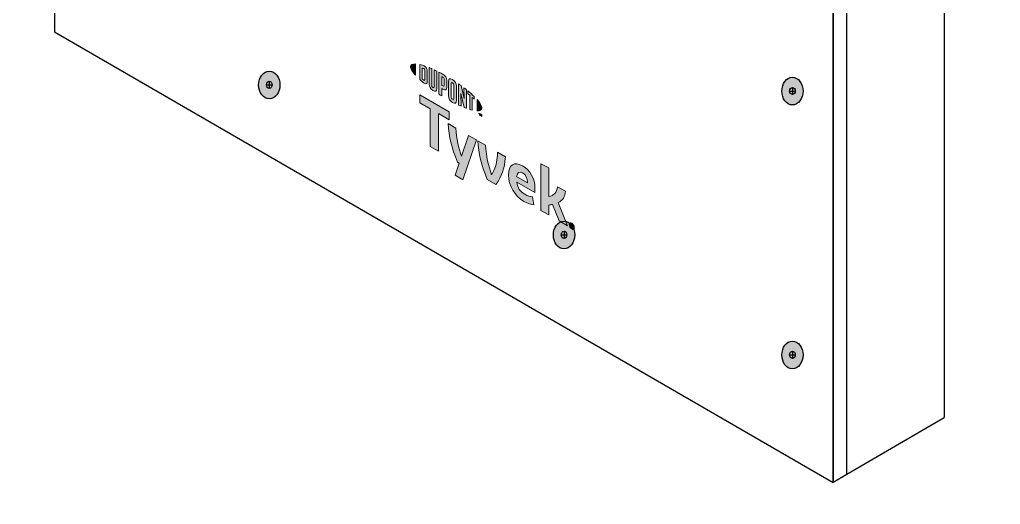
# Model space of a CAD drawing. Extents: x -1279 to 5791, y -3809 to 1769.
# Drawn here: x 992.7 to 1331.4, y -3066.6 to -2899.1 of the extents above; entities that cross this region are included whole.
import ezdxf

# ---------------------------------------------------------------- set-up
doc = ezdxf.new("R2010")
doc.units = 0
doc.header["$MEASUREMENT"] = 0
for name, color, linetype, lineweight in [('G-ANNO-TTLB', 7, 'Continuous', 0), ('TYVEK', 7, 'Continuous', 0), ('X-REF - TRACED', 7, 'Continuous', 0)]:
    doc.layers.add(name, color=color, linetype=linetype, lineweight=lineweight)

# ---------------------------------------------------------------- blocks, each defined once
blk = doc.blocks.new('Block_110')
at = {"layer": 'TYVEK', "true_color": 0x003b71, "transparency": 33554687}
h = blk.add_hatch(color=156, dxfattribs=at)
h.dxf.hatch_style = 2
edge = h.paths.add_edge_path()
edge.add_ellipse((1078.96, -2921.71), major_axis=(0, 4.78), ratio=0.766948, start_angle=0, end_angle=360)
h = blk.add_hatch(color=156, dxfattribs=at)
h.dxf.hatch_style = 2
edge = h.paths.add_edge_path()
edge.add_ellipse((1259.63, -2923.85), major_axis=(0, 4.78), ratio=0.766948, start_angle=0, end_angle=360)
h = blk.add_hatch(color=156, dxfattribs=at)
h.dxf.hatch_style = 2
edge = h.paths.add_edge_path()
edge.add_ellipse((1180.76, -2973.52), major_axis=(0, 4.78), ratio=0.766948, start_angle=0, end_angle=360)
h = blk.add_hatch(color=156, dxfattribs=at)
h.dxf.hatch_style = 2
edge = h.paths.add_edge_path()
edge.add_ellipse((1259.63, -3014.96), major_axis=(0, 4.78), ratio=0.766948, start_angle=0, end_angle=360)
at = {"layer": 'TYVEK', "color": 18, "lineweight": 25, "true_color": 0x080808}
for p, q in [((1077.99, -2921.68), (1079.94, -2921.68)), ((1078.96, -2920.44), (1078.96, -2922.91)), ((1259.63, -2922.59), (1259.63, -2925.06)), ((1258.66, -2923.82), (1260.61, -2923.82)), ((1179.78, -2973.49), (1181.73, -2973.49)), ((1180.76, -2972.25), (1180.76, -2974.72)), ((1259.63, -3013.7), (1259.63, -3016.17)), ((1258.66, -3014.93), (1260.61, -3014.93))]:
    blk.add_line(p, q, dxfattribs=at)
at = {"layer": 'TYVEK', "color": 18, "lineweight": 25, "true_color": 0x000000}
for centre in [(1078.96, -2921.71), (1259.63, -2923.85), (1180.76, -2973.52), (1259.63, -3014.96)]:
    blk.add_ellipse(centre, major_axis=(0, 4.78), ratio=0.766948, dxfattribs=at)
at = {"layer": 'TYVEK', "color": 18, "lineweight": 25, "true_color": 0x080808}
for centre in [(1078.96, -2921.68), (1259.63, -2923.82), (1180.76, -2973.49), (1259.63, -3014.93)]:
    blk.add_ellipse(centre, major_axis=(0, 1.23), ratio=0.788846, dxfattribs=at)
blk = doc.blocks.new('Block_429')
at = {"layer": 'X-REF - TRACED', "true_color": 0x848484, "transparency": 33554687}
h = blk.add_hatch(color=252, dxfattribs=at)
h.dxf.hatch_style = 2
edge = h.paths.add_edge_path()
edge.add_spline(control_points=[(1127.78, -2915.45), (1127.78, -2916.17), (1128.39, -2917.2), (1129.45, -2918.39), (1129.45, -2918.39), (1129.45, -2914.45), (1129.45, -2914.45), (1128.39, -2914.41), (1127.78, -2914.73), (1127.78, -2915.45)], knot_values=[0, 0, 0, 0, 1, 1, 1, 2, 2, 2, 3, 3, 3, 3], degree=3, periodic=0)
h = blk.add_hatch(color=252, dxfattribs=at)
h.dxf.hatch_style = 2
edge = h.paths.add_edge_path()
edge.add_spline(control_points=[(1132.66, -2919.88), (1132.66, -2920.18), (1132.5, -2920.19), (1132.31, -2920.08), (1132.16, -2919.99), (1131.94, -2919.8), (1131.75, -2919.63), (1131.75, -2919.63), (1131.75, -2915.87), (1131.75, -2915.87), (1131.94, -2915.92), (1132.16, -2915.99), (1132.31, -2916.07), (1132.5, -2916.18), (1132.66, -2916.37), (1132.66, -2916.68), (1132.66, -2916.68), (1132.66, -2919.88), (1132.66, -2919.88)], knot_values=[0, 0, 0, 0, 1, 1, 1, 2, 2, 2, 3, 3, 3, 4, 4, 4, 5, 5, 5, 6, 6, 6, 6], degree=3, periodic=0)
edge = h.paths.add_edge_path()
edge.add_spline(control_points=[(1132.44, -2915.16), (1132.14, -2914.99), (1131.71, -2914.84), (1130.93, -2914.66), (1130.93, -2914.66), (1130.93, -2919.89), (1130.93, -2919.89), (1131.61, -2920.52), (1132.14, -2920.96), (1132.44, -2921.14), (1133.12, -2921.53), (1133.51, -2921.27), (1133.51, -2920.5), (1133.51, -2920.5), (1133.51, -2917.03), (1133.51, -2917.03), (1133.51, -2916.26), (1133.12, -2915.55), (1132.44, -2915.16)], knot_values=[0, 0, 0, 0, 1, 1, 1, 2, 2, 2, 3, 3, 3, 4, 4, 4, 5, 5, 5, 6, 6, 6, 6], degree=3, periodic=0)
h = blk.add_hatch(color=252, dxfattribs=at)
h.dxf.hatch_style = 2
edge = h.paths.add_edge_path()
edge.add_spline(control_points=[(1135.9, -2922.36), (1135.9, -2922.66), (1135.81, -2922.8), (1135.48, -2922.57), (1135.16, -2922.33), (1135.07, -2922.13), (1135.07, -2921.77), (1135.07, -2921.77), (1135.07, -2916.08), (1135.07, -2916.08), (1134.86, -2915.99), (1134.38, -2915.79), (1134.17, -2915.7), (1134.17, -2915.7), (1134.17, -2921.45), (1134.17, -2921.45), (1134.17, -2922.37), (1134.56, -2922.95), (1135.48, -2923.6), (1136.32, -2924.2), (1136.84, -2924.01), (1136.84, -2922.99), (1136.84, -2922.99), (1136.84, -2916.92), (1136.84, -2916.92), (1136.66, -2916.83), (1136.09, -2916.55), (1135.9, -2916.46), (1135.9, -2916.46), (1135.9, -2922.36), (1135.9, -2922.36)], knot_values=[0, 0, 0, 0, 1, 1, 1, 2, 2, 2, 3, 3, 3, 4, 4, 4, 5, 5, 5, 6, 6, 6, 7, 7, 7, 8, 8, 8, 9, 9, 9, 10, 10, 10, 10], degree=3, periodic=0)
h = blk.add_hatch(color=252, dxfattribs=at)
h.dxf.hatch_style = 2
edge = h.paths.add_edge_path()
edge.add_spline(control_points=[(1139.32, -2921.84), (1139.32, -2922.17), (1139.22, -2922.27), (1138.84, -2922.06), (1138.84, -2922.06), (1138.51, -2921.87), (1138.51, -2921.87), (1138.51, -2921.87), (1138.51, -2918.85), (1138.51, -2918.85), (1138.66, -2918.92), (1138.73, -2918.97), (1138.82, -2919.02), (1139.24, -2919.25), (1139.32, -2919.48), (1139.32, -2919.82), (1139.32, -2919.82), (1139.32, -2921.84), (1139.32, -2921.84)], knot_values=[0, 0, 0, 0, 1, 1, 1, 2, 2, 2, 3, 3, 3, 4, 4, 4, 5, 5, 5, 6, 6, 6, 6], degree=3, periodic=0)
edge = h.paths.add_edge_path()
edge.add_spline(control_points=[(1138.88, -2917.98), (1138.71, -2917.88), (1138.12, -2917.56), (1137.57, -2917.29), (1137.57, -2917.29), (1137.57, -2924.94), (1137.57, -2924.94), (1137.76, -2925.06), (1138.25, -2925.37), (1138.51, -2925.53), (1138.51, -2925.53), (1138.51, -2922.93), (1138.51, -2922.93), (1138.51, -2922.93), (1138.88, -2923.14), (1138.88, -2923.14), (1139.86, -2923.71), (1140.27, -2923.44), (1140.27, -2922.46), (1140.27, -2922.46), (1140.27, -2920.21), (1140.27, -2920.21), (1140.27, -2919.26), (1139.81, -2918.52), (1138.88, -2917.98)], knot_values=[0, 0, 0, 0, 1, 1, 1, 2, 2, 2, 3, 3, 3, 4, 4, 4, 5, 5, 5, 6, 6, 6, 7, 7, 7, 8, 8, 8, 8], degree=3, periodic=0)
h = blk.add_hatch(color=252, dxfattribs=at)
h.dxf.hatch_style = 2
edge = h.paths.add_edge_path()
edge.add_spline(control_points=[(1142.67, -2926.44), (1142.67, -2926.75), (1142.58, -2926.85), (1142.25, -2926.67), (1141.91, -2926.49), (1141.82, -2926.26), (1141.82, -2925.95), (1141.82, -2925.95), (1141.82, -2921.18), (1141.82, -2921.18), (1141.82, -2920.87), (1141.91, -2920.75), (1142.25, -2920.95), (1142.58, -2921.16), (1142.67, -2921.37), (1142.67, -2921.67), (1142.67, -2921.67), (1142.67, -2926.44), (1142.67, -2926.44)], knot_values=[0, 0, 0, 0, 1, 1, 1, 2, 2, 2, 3, 3, 3, 4, 4, 4, 5, 5, 5, 6, 6, 6, 6], degree=3, periodic=0)
edge = h.paths.add_edge_path()
edge.add_spline(control_points=[(1142.25, -2919.88), (1141.38, -2919.33), (1140.86, -2919.48), (1140.86, -2920.48), (1140.86, -2920.48), (1140.86, -2925.49), (1140.86, -2925.49), (1140.86, -2926.55), (1141.33, -2927.26), (1142.25, -2927.75), (1143.15, -2928.22), (1143.62, -2928.1), (1143.62, -2926.97), (1143.62, -2926.97), (1143.62, -2922.19), (1143.62, -2922.19), (1143.62, -2921.11), (1143.2, -2920.48), (1142.25, -2919.88)], knot_values=[0, 0, 0, 0, 1, 1, 1, 2, 2, 2, 3, 3, 3, 4, 4, 4, 5, 5, 5, 6, 6, 6, 6], degree=3, periodic=0)
h = blk.add_hatch(color=252, dxfattribs=at)
h.dxf.hatch_style = 2
edge = h.paths.add_edge_path()
edge.add_spline(control_points=[(1146.22, -2926.44), (1146.22, -2926.44), (1145.18, -2921.95), (1145.18, -2921.95), (1144.9, -2921.74), (1144.56, -2921.5), (1144.29, -2921.32), (1144.29, -2921.32), (1144.29, -2928.67), (1144.29, -2928.67), (1144.48, -2928.75), (1144.95, -2928.96), (1145.2, -2929.07), (1145.2, -2929.07), (1145.12, -2924.7), (1145.12, -2924.7), (1145.12, -2924.7), (1146.22, -2929.49), (1146.22, -2929.49), (1146.46, -2929.59), (1146.8, -2929.71), (1147.02, -2929.79), (1147.02, -2929.79), (1147.02, -2923.34), (1147.02, -2923.34), (1146.79, -2923.15), (1146.36, -2922.82), (1146.16, -2922.67), (1146.16, -2922.67), (1146.22, -2926.44), (1146.22, -2926.44)], knot_values=[0, 0, 0, 0, 1, 1, 1, 2, 2, 2, 3, 3, 3, 4, 4, 4, 5, 5, 5, 6, 6, 6, 7, 7, 7, 8, 8, 8, 9, 9, 9, 10, 10, 10, 10], degree=3, periodic=0)
h = blk.add_hatch(color=252, dxfattribs=at)
h.dxf.hatch_style = 2
edge = h.paths.add_edge_path()
edge.add_spline(control_points=[(1147.49, -2924.74), (1147.72, -2924.92), (1147.95, -2925.11), (1148.17, -2925.29), (1148.17, -2925.29), (1148.17, -2930.17), (1148.17, -2930.17), (1148.38, -2930.24), (1148.76, -2930.34), (1149.01, -2930.4), (1149.01, -2930.4), (1149.01, -2926.01), (1149.01, -2926.01), (1149.25, -2926.22), (1149.48, -2926.42), (1149.69, -2926.61), (1149.69, -2926.61), (1149.69, -2925.67), (1149.69, -2925.67), (1149.03, -2925.02), (1148.32, -2924.4), (1147.49, -2923.72), (1147.49, -2923.72), (1147.49, -2924.74), (1147.49, -2924.74)], knot_values=[0, 0, 0, 0, 1, 1, 1, 2, 2, 2, 3, 3, 3, 4, 4, 4, 5, 5, 5, 6, 6, 6, 7, 7, 7, 8, 8, 8, 8], degree=3, periodic=0)
h = blk.add_hatch(color=252, dxfattribs=at)
h.dxf.hatch_style = 2
edge = h.paths.add_edge_path()
edge.add_spline(control_points=[(1152.38, -2929.65), (1152.38, -2930.38), (1151.77, -2930.7), (1150.7, -2930.66), (1150.7, -2930.66), (1150.7, -2926.72), (1150.7, -2926.72), (1151.77, -2927.91), (1152.38, -2928.94), (1152.38, -2929.65)], knot_values=[0, 0, 0, 0, 1, 1, 1, 2, 2, 2, 3, 3, 3, 3], degree=3, periodic=0)
h = blk.add_hatch(color=252, dxfattribs=at)
h.dxf.hatch_style = 2
edge = h.paths.add_edge_path()
edge.add_spline(control_points=[(1151.88, -2931.74), (1151.88, -2931.74), (1151.98, -2931.8), (1151.98, -2931.8), (1151.98, -2931.8), (1152.13, -2932.15), (1152.13, -2932.15), (1152.13, -2932.15), (1152.28, -2931.97), (1152.28, -2931.97), (1152.28, -2931.97), (1152.38, -2932.03), (1152.38, -2932.03), (1152.38, -2932.03), (1152.38, -2932.59), (1152.38, -2932.59), (1152.38, -2932.59), (1152.29, -2932.54), (1152.29, -2932.54), (1152.29, -2932.54), (1152.29, -2932.14), (1152.29, -2932.14), (1152.29, -2932.14), (1152.14, -2932.32), (1152.14, -2932.32), (1152.14, -2932.32), (1152.13, -2932.31), (1152.13, -2932.31), (1152.13, -2932.31), (1151.98, -2931.95), (1151.98, -2931.95), (1151.98, -2931.95), (1151.98, -2932.36), (1151.98, -2932.36), (1151.98, -2932.36), (1151.88, -2932.31), (1151.88, -2932.31), (1151.88, -2932.31), (1151.88, -2931.74), (1151.88, -2931.74)], knot_values=[0, 0, 0, 0, 1, 1, 1, 2, 2, 2, 3, 3, 3, 4, 4, 4, 5, 5, 5, 6, 6, 6, 7, 7, 7, 8, 8, 8, 9, 9, 9, 10, 10, 10, 11, 11, 11, 12, 12, 12, 13, 13, 13, 13], degree=3, periodic=0)
edge = h.paths.add_edge_path()
edge.add_spline(control_points=[(1151.53, -2931.63), (1151.53, -2931.63), (1151.38, -2931.54), (1151.38, -2931.54), (1151.38, -2931.54), (1151.38, -2931.44), (1151.38, -2931.44), (1151.38, -2931.44), (1151.78, -2931.68), (1151.78, -2931.68), (1151.78, -2931.68), (1151.78, -2931.78), (1151.78, -2931.78), (1151.78, -2931.78), (1151.62, -2931.69), (1151.62, -2931.69), (1151.62, -2931.69), (1151.62, -2932.16), (1151.62, -2932.16), (1151.62, -2932.16), (1151.53, -2932.1), (1151.53, -2932.1), (1151.53, -2932.1), (1151.53, -2931.63), (1151.53, -2931.63)], knot_values=[0, 0, 0, 0, 1, 1, 1, 2, 2, 2, 3, 3, 3, 4, 4, 4, 5, 5, 5, 6, 6, 6, 7, 7, 7, 8, 8, 8, 8], degree=3, periodic=0)
at = {"layer": 'X-REF - TRACED'}
for points, knots in [([(1127.78, -2915.45), (1127.78, -2916.17), (1128.39, -2917.2), (1129.45, -2918.39), (1129.45, -2918.39), (1129.45, -2914.45), (1129.45, -2914.45), (1128.39, -2914.41), (1127.78, -2914.73), (1127.78, -2915.45)], [0, 0, 0, 0, 1, 1, 1, 2, 2, 2, 3, 3, 3, 3]), ([(1132.44, -2915.16), (1132.14, -2914.99), (1131.71, -2914.84), (1130.93, -2914.66), (1130.93, -2914.66), (1130.93, -2919.89), (1130.93, -2919.89), (1131.61, -2920.52), (1132.14, -2920.96), (1132.44, -2921.14), (1133.12, -2921.53), (1133.51, -2921.27), (1133.51, -2920.5), (1133.51, -2920.5), (1133.51, -2917.03), (1133.51, -2917.03), (1133.51, -2916.26), (1133.12, -2915.55), (1132.44, -2915.16)], [0, 0, 0, 0, 1, 1, 1, 2, 2, 2, 3, 3, 3, 4, 4, 4, 5, 5, 5, 6, 6, 6, 6]), ([(1132.66, -2919.88), (1132.66, -2920.18), (1132.5, -2920.19), (1132.31, -2920.08), (1132.16, -2919.99), (1131.94, -2919.8), (1131.75, -2919.63), (1131.75, -2919.63), (1131.75, -2915.87), (1131.75, -2915.87), (1131.94, -2915.92), (1132.16, -2915.99), (1132.31, -2916.07), (1132.5, -2916.18), (1132.66, -2916.37), (1132.66, -2916.68), (1132.66, -2916.68), (1132.66, -2919.88), (1132.66, -2919.88)], [0, 0, 0, 0, 1, 1, 1, 2, 2, 2, 3, 3, 3, 4, 4, 4, 5, 5, 5, 6, 6, 6, 6]), ([(1135.9, -2922.36), (1135.9, -2922.66), (1135.81, -2922.8), (1135.48, -2922.57), (1135.16, -2922.33), (1135.07, -2922.13), (1135.07, -2921.77), (1135.07, -2921.77), (1135.07, -2916.08), (1135.07, -2916.08), (1134.86, -2915.99), (1134.38, -2915.79), (1134.17, -2915.7), (1134.17, -2915.7), (1134.17, -2921.45), (1134.17, -2921.45), (1134.17, -2922.37), (1134.56, -2922.95), (1135.48, -2923.6), (1136.32, -2924.2), (1136.84, -2924.01), (1136.84, -2922.99), (1136.84, -2922.99), (1136.84, -2916.92), (1136.84, -2916.92), (1136.66, -2916.83), (1136.09, -2916.55), (1135.9, -2916.46), (1135.9, -2916.46), (1135.9, -2922.36), (1135.9, -2922.36)], [0, 0, 0, 0, 1, 1, 1, 2, 2, 2, 3, 3, 3, 4, 4, 4, 5, 5, 5, 6, 6, 6, 7, 7, 7, 8, 8, 8, 9, 9, 9, 10, 10, 10, 10]), ([(1138.88, -2917.98), (1138.71, -2917.88), (1138.12, -2917.56), (1137.57, -2917.29), (1137.57, -2917.29), (1137.57, -2924.94), (1137.57, -2924.94), (1137.76, -2925.06), (1138.25, -2925.37), (1138.51, -2925.53), (1138.51, -2925.53), (1138.51, -2922.93), (1138.51, -2922.93), (1138.51, -2922.93), (1138.88, -2923.14), (1138.88, -2923.14), (1139.86, -2923.71), (1140.27, -2923.44), (1140.27, -2922.46), (1140.27, -2922.46), (1140.27, -2920.21), (1140.27, -2920.21), (1140.27, -2919.26), (1139.81, -2918.52), (1138.88, -2917.98)], [0, 0, 0, 0, 1, 1, 1, 2, 2, 2, 3, 3, 3, 4, 4, 4, 5, 5, 5, 6, 6, 6, 7, 7, 7, 8, 8, 8, 8]), ([(1139.32, -2921.84), (1139.32, -2922.17), (1139.22, -2922.27), (1138.84, -2922.06), (1138.84, -2922.06), (1138.51, -2921.87), (1138.51, -2921.87), (1138.51, -2921.87), (1138.51, -2918.85), (1138.51, -2918.85), (1138.66, -2918.92), (1138.73, -2918.97), (1138.82, -2919.02), (1139.24, -2919.25), (1139.32, -2919.48), (1139.32, -2919.82), (1139.32, -2919.82), (1139.32, -2921.84), (1139.32, -2921.84)], [0, 0, 0, 0, 1, 1, 1, 2, 2, 2, 3, 3, 3, 4, 4, 4, 5, 5, 5, 6, 6, 6, 6]), ([(1142.25, -2919.88), (1141.38, -2919.33), (1140.86, -2919.48), (1140.86, -2920.48), (1140.86, -2920.48), (1140.86, -2925.49), (1140.86, -2925.49), (1140.86, -2926.55), (1141.33, -2927.26), (1142.25, -2927.75), (1143.15, -2928.22), (1143.62, -2928.1), (1143.62, -2926.97), (1143.62, -2926.97), (1143.62, -2922.19), (1143.62, -2922.19), (1143.62, -2921.11), (1143.2, -2920.48), (1142.25, -2919.88)], [0, 0, 0, 0, 1, 1, 1, 2, 2, 2, 3, 3, 3, 4, 4, 4, 5, 5, 5, 6, 6, 6, 6]), ([(1142.67, -2926.44), (1142.67, -2926.75), (1142.58, -2926.85), (1142.25, -2926.67), (1141.91, -2926.49), (1141.82, -2926.26), (1141.82, -2925.95), (1141.82, -2925.95), (1141.82, -2921.18), (1141.82, -2921.18), (1141.82, -2920.87), (1141.91, -2920.75), (1142.25, -2920.95), (1142.58, -2921.16), (1142.67, -2921.37), (1142.67, -2921.67), (1142.67, -2921.67), (1142.67, -2926.44), (1142.67, -2926.44)], [0, 0, 0, 0, 1, 1, 1, 2, 2, 2, 3, 3, 3, 4, 4, 4, 5, 5, 5, 6, 6, 6, 6]), ([(1146.22, -2926.44), (1146.22, -2926.44), (1145.18, -2921.95), (1145.18, -2921.95), (1144.9, -2921.74), (1144.56, -2921.5), (1144.29, -2921.32), (1144.29, -2921.32), (1144.29, -2928.67), (1144.29, -2928.67), (1144.48, -2928.75), (1144.95, -2928.96), (1145.2, -2929.07), (1145.2, -2929.07), (1145.12, -2924.7), (1145.12, -2924.7), (1145.12, -2924.7), (1146.22, -2929.49), (1146.22, -2929.49), (1146.46, -2929.59), (1146.8, -2929.71), (1147.02, -2929.79), (1147.02, -2929.79), (1147.02, -2923.34), (1147.02, -2923.34), (1146.79, -2923.15), (1146.36, -2922.82), (1146.16, -2922.67), (1146.16, -2922.67), (1146.22, -2926.44), (1146.22, -2926.44)], [0, 0, 0, 0, 1, 1, 1, 2, 2, 2, 3, 3, 3, 4, 4, 4, 5, 5, 5, 6, 6, 6, 7, 7, 7, 8, 8, 8, 9, 9, 9, 10, 10, 10, 10]), ([(1147.49, -2924.74), (1147.72, -2924.92), (1147.95, -2925.11), (1148.17, -2925.29), (1148.17, -2925.29), (1148.17, -2930.17), (1148.17, -2930.17), (1148.38, -2930.24), (1148.76, -2930.34), (1149.01, -2930.4), (1149.01, -2930.4), (1149.01, -2926.01), (1149.01, -2926.01), (1149.25, -2926.22), (1149.48, -2926.42), (1149.69, -2926.61), (1149.69, -2926.61), (1149.69, -2925.67), (1149.69, -2925.67), (1149.03, -2925.02), (1148.32, -2924.4), (1147.49, -2923.72), (1147.49, -2923.72), (1147.49, -2924.74), (1147.49, -2924.74)], [0, 0, 0, 0, 1, 1, 1, 2, 2, 2, 3, 3, 3, 4, 4, 4, 5, 5, 5, 6, 6, 6, 7, 7, 7, 8, 8, 8, 8]), ([(1152.38, -2929.65), (1152.38, -2930.38), (1151.77, -2930.7), (1150.7, -2930.66), (1150.7, -2930.66), (1150.7, -2926.72), (1150.7, -2926.72), (1151.77, -2927.91), (1152.38, -2928.94), (1152.38, -2929.65)], [0, 0, 0, 0, 1, 1, 1, 2, 2, 2, 3, 3, 3, 3]), ([(1151.53, -2931.63), (1151.53, -2931.63), (1151.38, -2931.54), (1151.38, -2931.54), (1151.38, -2931.54), (1151.38, -2931.44), (1151.38, -2931.44), (1151.38, -2931.44), (1151.78, -2931.68), (1151.78, -2931.68), (1151.78, -2931.68), (1151.78, -2931.78), (1151.78, -2931.78), (1151.78, -2931.78), (1151.62, -2931.69), (1151.62, -2931.69), (1151.62, -2931.69), (1151.62, -2932.16), (1151.62, -2932.16), (1151.62, -2932.16), (1151.53, -2932.1), (1151.53, -2932.1), (1151.53, -2932.1), (1151.53, -2931.63), (1151.53, -2931.63)], [0, 0, 0, 0, 1, 1, 1, 2, 2, 2, 3, 3, 3, 4, 4, 4, 5, 5, 5, 6, 6, 6, 7, 7, 7, 8, 8, 8, 8]), ([(1151.88, -2931.74), (1151.88, -2931.74), (1151.98, -2931.8), (1151.98, -2931.8), (1151.98, -2931.8), (1152.13, -2932.15), (1152.13, -2932.15), (1152.13, -2932.15), (1152.28, -2931.97), (1152.28, -2931.97), (1152.28, -2931.97), (1152.38, -2932.03), (1152.38, -2932.03), (1152.38, -2932.03), (1152.38, -2932.59), (1152.38, -2932.59), (1152.38, -2932.59), (1152.29, -2932.54), (1152.29, -2932.54), (1152.29, -2932.54), (1152.29, -2932.14), (1152.29, -2932.14), (1152.29, -2932.14), (1152.14, -2932.32), (1152.14, -2932.32), (1152.14, -2932.32), (1152.13, -2932.31), (1152.13, -2932.31), (1152.13, -2932.31), (1151.98, -2931.95), (1151.98, -2931.95), (1151.98, -2931.95), (1151.98, -2932.36), (1151.98, -2932.36), (1151.98, -2932.36), (1151.88, -2932.31), (1151.88, -2932.31), (1151.88, -2932.31), (1151.88, -2931.74), (1151.88, -2931.74)], [0, 0, 0, 0, 1, 1, 1, 2, 2, 2, 3, 3, 3, 4, 4, 4, 5, 5, 5, 6, 6, 6, 7, 7, 7, 8, 8, 8, 9, 9, 9, 10, 10, 10, 11, 11, 11, 12, 12, 12, 13, 13, 13, 13])]:
    blk.add_open_spline(points, degree=3, knots=knots, dxfattribs=at)
blk = doc.blocks.new('Block_433')
at = {"layer": 'X-REF - TRACED', "true_color": 0x848484, "transparency": 33554687}
h = blk.add_hatch(color=252, dxfattribs=at)
h.dxf.hatch_style = 2
h.paths.add_polyline_path([(1141.03, -2930.98), (1130.93, -2925.15), (1130.93, -2927.89), (1134.58, -2930), (1134.58, -2942.99), (1137.38, -2944.61), (1137.38, -2931.62), (1141.03, -2933.72)])
h = blk.add_hatch(color=252, dxfattribs=at)
h.dxf.hatch_style = 2
edge = h.paths.add_edge_path()
edge.add_spline(control_points=[(1157.82, -2944.92), (1157.65, -2948.67), (1156.9, -2950.84), (1155.74, -2952.72), (1154.62, -2949.53), (1153.9, -2946.5), (1153.68, -2942.53), (1153.68, -2942.53), (1150.96, -2940.96), (1150.96, -2940.96), (1151.25, -2945.65), (1152.13, -2949.06), (1154.25, -2954.35), (1154.25, -2954.35), (1157.25, -2956.08), (1157.25, -2956.08), (1159.29, -2953.19), (1160.14, -2950.78), (1160.53, -2946.49), (1160.53, -2946.49), (1157.82, -2944.92), (1157.82, -2944.92)], knot_values=[0, 0, 0, 0, 1, 1, 1, 2, 2, 2, 3, 3, 3, 4, 4, 4, 5, 5, 5, 6, 6, 6, 7, 7, 7, 7], degree=3, periodic=0)
h = blk.add_hatch(color=252, dxfattribs=at)
h.dxf.hatch_style = 2
edge = h.paths.add_edge_path()
edge.add_spline(control_points=[(1164.39, -2953.37), (1164.39, -2953.37), (1168.12, -2955.52), (1168.12, -2955.52), (1168.12, -2955.52), (1168.12, -2955.25), (1168.12, -2955.25), (1168.12, -2953.99), (1167.53, -2952.73), (1166.45, -2952.11), (1165.31, -2951.45), (1164.57, -2951.94), (1164.39, -2953.37)], knot_values=[0, 0, 0, 0, 1, 1, 1, 2, 2, 2, 3, 3, 3, 4, 4, 4, 4], degree=3, periodic=0)
edge = h.paths.add_edge_path()
edge.add_spline(control_points=[(1170.33, -2963.14), (1169.47, -2963.09), (1168.2, -2962.67), (1166.9, -2961.93), (1163.74, -2960.1), (1161.59, -2956.56), (1161.59, -2952.83), (1161.59, -2949.26), (1163.57, -2947.97), (1166.45, -2949.64), (1169.02, -2951.12), (1170.71, -2954.18), (1170.71, -2957.2), (1170.71, -2957.87), (1170.67, -2958.43), (1170.63, -2958.86), (1170.63, -2958.86), (1164.43, -2955.28), (1164.43, -2955.28), (1164.69, -2957.23), (1165.61, -2958.57), (1167.18, -2959.48), (1168.14, -2960.03), (1169.06, -2960.32), (1169.9, -2960.4), (1169.9, -2960.4), (1170.33, -2963.14), (1170.33, -2963.14)], knot_values=[0, 0, 0, 0, 1, 1, 1, 2, 2, 2, 3, 3, 3, 4, 4, 4, 5, 5, 5, 6, 6, 6, 7, 7, 7, 8, 8, 8, 9, 9, 9, 9], degree=3, periodic=0)
h = blk.add_hatch(color=252, dxfattribs=at)
h.dxf.hatch_style = 2
edge = h.paths.add_edge_path()
edge.add_spline(control_points=[(1178.73, -2962.35), (1178.73, -2962.35), (1181.99, -2970.36), (1181.99, -2970.36), (1181.99, -2970.36), (1179.04, -2968.66), (1179.04, -2968.66), (1179.04, -2968.66), (1176.79, -2962.98), (1176.79, -2962.98), (1176.38, -2963.08), (1175.94, -2963.17), (1175.47, -2963.23), (1175.47, -2963.23), (1175.47, -2966.6), (1175.47, -2966.6), (1175.47, -2966.6), (1172.77, -2965.04), (1172.77, -2965.04), (1172.77, -2965.04), (1172.77, -2948.92), (1172.77, -2948.92), (1172.77, -2948.92), (1175.47, -2950.33), (1175.47, -2950.33), (1175.47, -2950.33), (1175.47, -2960.24), (1175.47, -2960.24), (1177.32, -2959.93), (1178.22, -2958.88), (1178.53, -2956.88), (1178.53, -2956.88), (1181.22, -2958.43), (1181.22, -2958.43), (1181.16, -2960.33), (1180.3, -2961.57), (1178.73, -2962.35)], knot_values=[0, 0, 0, 0, 1, 1, 1, 2, 2, 2, 3, 3, 3, 4, 4, 4, 5, 5, 5, 6, 6, 6, 7, 7, 7, 8, 8, 8, 9, 9, 9, 10, 10, 10, 11, 11, 11, 12, 12, 12, 12], degree=3, periodic=0)
at = {"layer": 'X-REF - TRACED'}
blk.add_lwpolyline([(1141.03, -2930.98), (1130.93, -2925.15), (1130.93, -2927.89), (1134.58, -2930), (1134.58, -2942.99), (1137.38, -2944.61), (1137.38, -2931.62), (1141.03, -2933.72)], close=True, dxfattribs=at)
for points, knots in [([(1157.82, -2944.92), (1157.65, -2948.67), (1156.9, -2950.84), (1155.74, -2952.72), (1154.62, -2949.53), (1153.9, -2946.5), (1153.68, -2942.53), (1153.68, -2942.53), (1150.96, -2940.96), (1150.96, -2940.96), (1151.25, -2945.65), (1152.13, -2949.06), (1154.25, -2954.35), (1154.25, -2954.35), (1157.25, -2956.08), (1157.25, -2956.08), (1159.29, -2953.19), (1160.14, -2950.78), (1160.53, -2946.49), (1160.53, -2946.49), (1157.82, -2944.92), (1157.82, -2944.92)], [0, 0, 0, 0, 1, 1, 1, 2, 2, 2, 3, 3, 3, 4, 4, 4, 5, 5, 5, 6, 6, 6, 7, 7, 7, 7]), ([(1170.33, -2963.14), (1169.47, -2963.09), (1168.2, -2962.67), (1166.9, -2961.93), (1163.74, -2960.1), (1161.59, -2956.56), (1161.59, -2952.83), (1161.59, -2949.26), (1163.57, -2947.97), (1166.45, -2949.64), (1169.02, -2951.12), (1170.71, -2954.18), (1170.71, -2957.2), (1170.71, -2957.87), (1170.67, -2958.43), (1170.63, -2958.86), (1170.63, -2958.86), (1164.43, -2955.28), (1164.43, -2955.28), (1164.69, -2957.23), (1165.61, -2958.57), (1167.18, -2959.48), (1168.14, -2960.03), (1169.06, -2960.32), (1169.9, -2960.4), (1169.9, -2960.4), (1170.33, -2963.14), (1170.33, -2963.14)], [0, 0, 0, 0, 1, 1, 1, 2, 2, 2, 3, 3, 3, 4, 4, 4, 5, 5, 5, 6, 6, 6, 7, 7, 7, 8, 8, 8, 9, 9, 9, 9]), ([(1178.73, -2962.35), (1178.73, -2962.35), (1181.99, -2970.36), (1181.99, -2970.36), (1181.99, -2970.36), (1179.04, -2968.66), (1179.04, -2968.66), (1179.04, -2968.66), (1176.79, -2962.98), (1176.79, -2962.98), (1176.38, -2963.08), (1175.94, -2963.17), (1175.47, -2963.23), (1175.47, -2963.23), (1175.47, -2966.6), (1175.47, -2966.6), (1175.47, -2966.6), (1172.77, -2965.04), (1172.77, -2965.04), (1172.77, -2965.04), (1172.77, -2948.92), (1172.77, -2948.92), (1172.77, -2948.92), (1175.47, -2950.33), (1175.47, -2950.33), (1175.47, -2950.33), (1175.47, -2960.24), (1175.47, -2960.24), (1177.32, -2959.93), (1178.22, -2958.88), (1178.53, -2956.88), (1178.53, -2956.88), (1181.22, -2958.43), (1181.22, -2958.43), (1181.16, -2960.33), (1180.3, -2961.57), (1178.73, -2962.35)], [0, 0, 0, 0, 1, 1, 1, 2, 2, 2, 3, 3, 3, 4, 4, 4, 5, 5, 5, 6, 6, 6, 7, 7, 7, 8, 8, 8, 9, 9, 9, 10, 10, 10, 11, 11, 11, 12, 12, 12, 12]), ([(1164.39, -2953.37), (1164.39, -2953.37), (1168.12, -2955.52), (1168.12, -2955.52), (1168.12, -2955.52), (1168.12, -2955.25), (1168.12, -2955.25), (1168.12, -2953.99), (1167.53, -2952.73), (1166.45, -2952.11), (1165.31, -2951.45), (1164.57, -2951.94), (1164.39, -2953.37)], [0, 0, 0, 0, 1, 1, 1, 2, 2, 2, 3, 3, 3, 4, 4, 4, 4])]:
    blk.add_open_spline(points, degree=3, knots=knots, dxfattribs=at)
blk = doc.blocks.new('Block_432')
at = {"layer": 'X-REF - TRACED', "true_color": 0x848484, "transparency": 33554687}
h = blk.add_hatch(color=252, dxfattribs=at)
h.dxf.hatch_style = 2
edge = h.paths.add_edge_path()
edge.add_spline(control_points=[(1147.77, -2939.12), (1147.77, -2939.12), (1145.34, -2946.37), (1145.34, -2946.37), (1144.31, -2943.34), (1143.64, -2940.4), (1143.43, -2936.61), (1143.43, -2936.61), (1140.7, -2935.04), (1140.7, -2935.04), (1141, -2939.73), (1141.88, -2943.14), (1144, -2948.43), (1144, -2948.43), (1144.54, -2948.75), (1144.54, -2948.75), (1144.54, -2948.75), (1143.15, -2952.89), (1143.15, -2952.89), (1143.15, -2952.89), (1145.86, -2954.45), (1145.86, -2954.45), (1145.86, -2954.45), (1150.48, -2940.68), (1150.48, -2940.68), (1150.48, -2940.68), (1147.77, -2939.12), (1147.77, -2939.12)], knot_values=[0, 0, 0, 0, 1, 1, 1, 2, 2, 2, 3, 3, 3, 4, 4, 4, 5, 5, 5, 6, 6, 6, 7, 7, 7, 8, 8, 8, 9, 9, 9, 9], degree=3, periodic=0)
at = {"layer": 'X-REF - TRACED'}
blk.add_open_spline([(1147.77, -2939.12), (1147.77, -2939.12), (1145.34, -2946.37), (1145.34, -2946.37), (1144.31, -2943.34), (1143.64, -2940.4), (1143.43, -2936.61), (1143.43, -2936.61), (1140.7, -2935.04), (1140.7, -2935.04), (1141, -2939.73), (1141.88, -2943.14), (1144, -2948.43), (1144, -2948.43), (1144.54, -2948.75), (1144.54, -2948.75), (1144.54, -2948.75), (1143.15, -2952.89), (1143.15, -2952.89), (1143.15, -2952.89), (1145.86, -2954.45), (1145.86, -2954.45), (1145.86, -2954.45), (1150.48, -2940.68), (1150.48, -2940.68), (1150.48, -2940.68), (1147.77, -2939.12), (1147.77, -2939.12)], degree=3, knots=[0, 0, 0, 0, 1, 1, 1, 2, 2, 2, 3, 3, 3, 4, 4, 4, 5, 5, 5, 6, 6, 6, 7, 7, 7, 8, 8, 8, 9, 9, 9, 9], dxfattribs=at)
blk.add_blockref('Block_433', (0, 0), dxfattribs=at)
blk = doc.blocks.new('Block_434')
at = {"layer": 'X-REF - TRACED', "true_color": 0x848484, "transparency": 33554687}
h = blk.add_hatch(color=252, dxfattribs=at)
h.dxf.hatch_style = 2
edge = h.paths.add_edge_path()
edge.add_spline(control_points=[(1183.28, -2970.05), (1183.28, -2970.05), (1183.28, -2970.35), (1183.28, -2970.35), (1183.28, -2970.35), (1183.4, -2970.41), (1183.4, -2970.41), (1183.5, -2970.48), (1183.56, -2970.48), (1183.56, -2970.36), (1183.56, -2970.25), (1183.5, -2970.18), (1183.4, -2970.12), (1183.4, -2970.12), (1183.28, -2970.05), (1183.28, -2970.05)], knot_values=[0, 0, 0, 0, 1, 1, 1, 2, 2, 2, 3, 3, 3, 4, 4, 4, 5, 5, 5, 5], degree=3, periodic=0)
edge = h.paths.add_edge_path()
edge.add_spline(control_points=[(1183.09, -2969.76), (1183.09, -2969.76), (1183.4, -2969.93), (1183.4, -2969.93), (1183.63, -2970.07), (1183.75, -2970.26), (1183.75, -2970.47), (1183.75, -2970.61), (1183.69, -2970.68), (1183.58, -2970.67), (1183.64, -2970.83), (1183.71, -2971), (1183.81, -2971.19), (1183.81, -2971.19), (1183.58, -2971.06), (1183.58, -2971.06), (1183.5, -2970.89), (1183.44, -2970.74), (1183.39, -2970.59), (1183.39, -2970.59), (1183.28, -2970.53), (1183.28, -2970.53), (1183.28, -2970.53), (1183.28, -2970.88), (1183.28, -2970.88), (1183.28, -2970.88), (1183.09, -2970.77), (1183.09, -2970.77), (1183.09, -2970.77), (1183.09, -2969.76), (1183.09, -2969.76)], knot_values=[0, 0, 0, 0, 1, 1, 1, 2, 2, 2, 3, 3, 3, 4, 4, 4, 5, 5, 5, 6, 6, 6, 7, 7, 7, 8, 8, 8, 9, 9, 9, 10, 10, 10, 10], degree=3, periodic=0)
edge = h.paths.add_edge_path()
edge.add_spline(control_points=[(1183.41, -2969.68), (1182.98, -2969.43), (1182.74, -2969.57), (1182.74, -2970.08), (1182.74, -2970.59), (1182.98, -2971.01), (1183.41, -2971.25), (1183.83, -2971.5), (1184.08, -2971.36), (1184.08, -2970.85), (1184.08, -2970.34), (1183.83, -2969.92), (1183.41, -2969.68)], knot_values=[0, 0, 0, 0, 1, 1, 1, 2, 2, 2, 3, 3, 3, 4, 4, 4, 4], degree=3, periodic=0)
edge = h.paths.add_edge_path()
edge.add_spline(control_points=[(1183.41, -2969.47), (1183.93, -2969.78), (1184.28, -2970.36), (1184.28, -2970.97), (1184.28, -2971.58), (1183.93, -2971.75), (1183.41, -2971.45), (1182.87, -2971.15), (1182.53, -2970.57), (1182.53, -2969.96), (1182.53, -2969.35), (1182.88, -2969.17), (1183.41, -2969.47)], knot_values=[0, 0, 0, 0, 1, 1, 1, 2, 2, 2, 3, 3, 3, 4, 4, 4, 4], degree=3, periodic=0)
at = {"layer": 'X-REF - TRACED'}
for points, knots in [([(1183.41, -2969.47), (1183.93, -2969.78), (1184.28, -2970.36), (1184.28, -2970.97), (1184.28, -2971.58), (1183.93, -2971.75), (1183.41, -2971.45), (1182.87, -2971.15), (1182.53, -2970.57), (1182.53, -2969.96), (1182.53, -2969.35), (1182.88, -2969.17), (1183.41, -2969.47)], [0, 0, 0, 0, 1, 1, 1, 2, 2, 2, 3, 3, 3, 4, 4, 4, 4]), ([(1183.41, -2969.68), (1182.98, -2969.43), (1182.74, -2969.57), (1182.74, -2970.08), (1182.74, -2970.59), (1182.98, -2971.01), (1183.41, -2971.25), (1183.83, -2971.5), (1184.08, -2971.36), (1184.08, -2970.85), (1184.08, -2970.34), (1183.83, -2969.92), (1183.41, -2969.68)], [0, 0, 0, 0, 1, 1, 1, 2, 2, 2, 3, 3, 3, 4, 4, 4, 4]), ([(1183.09, -2969.76), (1183.09, -2969.76), (1183.4, -2969.93), (1183.4, -2969.93), (1183.63, -2970.07), (1183.75, -2970.26), (1183.75, -2970.47), (1183.75, -2970.61), (1183.69, -2970.68), (1183.58, -2970.67), (1183.64, -2970.83), (1183.71, -2971), (1183.81, -2971.19), (1183.81, -2971.19), (1183.58, -2971.06), (1183.58, -2971.06), (1183.5, -2970.89), (1183.44, -2970.74), (1183.39, -2970.59), (1183.39, -2970.59), (1183.28, -2970.53), (1183.28, -2970.53), (1183.28, -2970.53), (1183.28, -2970.88), (1183.28, -2970.88), (1183.28, -2970.88), (1183.09, -2970.77), (1183.09, -2970.77), (1183.09, -2970.77), (1183.09, -2969.76), (1183.09, -2969.76)], [0, 0, 0, 0, 1, 1, 1, 2, 2, 2, 3, 3, 3, 4, 4, 4, 5, 5, 5, 6, 6, 6, 7, 7, 7, 8, 8, 8, 9, 9, 9, 10, 10, 10, 10]), ([(1183.28, -2970.05), (1183.28, -2970.05), (1183.28, -2970.35), (1183.28, -2970.35), (1183.28, -2970.35), (1183.4, -2970.41), (1183.4, -2970.41), (1183.5, -2970.48), (1183.56, -2970.48), (1183.56, -2970.36), (1183.56, -2970.25), (1183.5, -2970.18), (1183.4, -2970.12), (1183.4, -2970.12), (1183.28, -2970.05), (1183.28, -2970.05)], [0, 0, 0, 0, 1, 1, 1, 2, 2, 2, 3, 3, 3, 4, 4, 4, 5, 5, 5, 5])]:
    blk.add_open_spline(points, degree=3, knots=knots, dxfattribs=at)
blk = doc.blocks.new('Block_431')
at = {"layer": 'X-REF - TRACED'}
for name in ['Block_432', 'Block_434']:
    blk.add_blockref(name, (0, 0), dxfattribs=at)
blk = doc.blocks.new('Block_430')
at = {"layer": 'X-REF - TRACED'}
blk.add_blockref('Block_431', (0, 0), dxfattribs=at)
blk = doc.blocks.new('Block_428')
at = {"layer": 'X-REF - TRACED'}
for name in ['Block_429', 'Block_430']:
    blk.add_blockref(name, (0, 0), dxfattribs=at)

msp = doc.modelspace()

# ---------------------------------------------------------------- hatches: boundary and pattern name
at = {"layer": 'G-ANNO-TTLB', "true_color": 0xff00ff, "transparency": 33554687}
h = msp.add_hatch(color=6, dxfattribs=at)
edge = h.paths.add_edge_path()
edge.add_spline(control_points=[(1773.02, -3692.6), (1773.02, -3692.6), (-1156.5, -3692.6), (-1156.5, -3692.6), (-1156.5, -3692.6), (-1156.5, -1235.6), (-1156.5, -1235.6), (-1156.5, -1235.6), (1773.02, -1235.6), (1773.02, -1235.6), (1773.02, -1235.6), (1773.02, -3692.6), (1773.02, -3692.6)], knot_values=[0, 0, 0, 0, 1, 1, 1, 2, 2, 2, 3, 3, 3, 4, 4, 4, 4], degree=3, periodic=0)
edge = h.paths.add_edge_path()
edge.add_spline(control_points=[(-1147.5, -1244.6), (-1147.5, -1244.6), (-1147.5, -3683.6), (-1147.5, -3683.6), (-1147.5, -3683.6), (1764.02, -3683.6), (1764.02, -3683.6), (1764.02, -3683.6), (1764.02, -1244.6), (1764.02, -1244.6), (1764.02, -1244.6), (-1147.5, -1244.6), (-1147.5, -1244.6)], knot_values=[0, 0, 0, 0, 1, 1, 1, 2, 2, 2, 3, 3, 3, 4, 4, 4, 4], degree=3, periodic=0)
edge.add_line((-1147.5, -1244.6), (-1147.5, -1244.6))

# ---------------------------------------------------------------- linework, layer by layer
at = {"layer": 'G-ANNO-TTLB'}
for points in [[(1773.02, -3692.6), (1773.02, -3692.6), (-1156.5, -3692.6), (-1156.5, -3692.6), (-1156.5, -3692.6), (-1156.5, -1235.6), (-1156.5, -1235.6), (-1156.5, -1235.6), (1773.02, -1235.6), (1773.02, -1235.6), (1773.02, -1235.6), (1773.02, -3692.6), (1773.02, -3692.6)], [(-1147.5, -1244.6), (-1147.5, -1244.6), (-1147.5, -3683.6), (-1147.5, -3683.6), (-1147.5, -3683.6), (1764.02, -3683.6), (1764.02, -3683.6), (1764.02, -3683.6), (1764.02, -1244.6), (1764.02, -1244.6), (1764.02, -1244.6), (-1147.5, -1244.6), (-1147.5, -1244.6)]]:
    msp.add_open_spline(points, degree=3, knots=[0, 0, 0, 0, 1, 1, 1, 2, 2, 2, 3, 3, 3, 4, 4, 4, 4], dxfattribs=at)
at = {"layer": 'TYVEK', "color": 33, "lineweight": 25, "true_color": 0xcc9966}
for p, q in [((1312.08, -3036.55), (1312.08, -2612.18)), ((1312.06, -3036.67), (1278.45, -3056.24))]:
    msp.add_line(p, q, dxfattribs=at)
at = {"layer": 'TYVEK', "color": 2, "lineweight": 25, "true_color": 0xffff00}
for p, q in [((1278.45, -3056.24), (1278.45, -2719.39)), ((1273.64, -3059.02), (1273.64, -2890.78)), ((1278.45, -3056.24), (1273.64, -3059.02))]:
    msp.add_line(p, q, dxfattribs=at)
at = {"layer": 'TYVEK', "color": 18, "lineweight": 25, "true_color": 0x000000}
for p, q in [((1004.85, -2779.09), (1004.85, -2903.41)), ((1273.64, -2890.78), (1273.64, -3059.02)), ((1004.85, -2903.41), (1273.64, -3059.02))]:
    msp.add_line(p, q, dxfattribs=at)

# ---------------------------------------------------------------- block references
at = {"layer": 'TYVEK'}
msp.add_blockref('Block_110', (0, 0), dxfattribs=at)
at = {"layer": 'X-REF - TRACED'}
msp.add_blockref('Block_428', (0, 0), dxfattribs=at)

doc.saveas('drawing.dxf')
